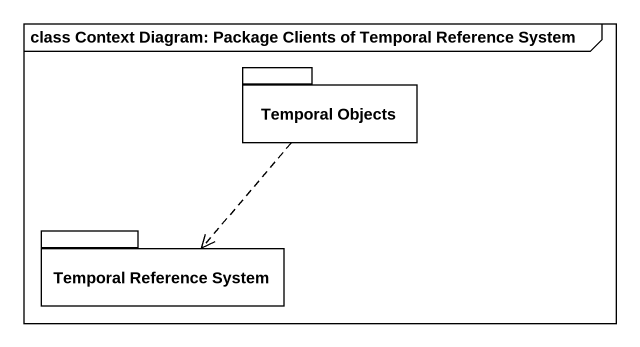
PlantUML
@startuml
mainframe class Context Diagram: Package Clients of Temporal Reference System
package "Temporal Objects" as Temporal_Objects {
}
package "Temporal Reference System" as Temporal_Reference_System {
}
Temporal_Objects ..> Temporal_Reference_System
@enduml
